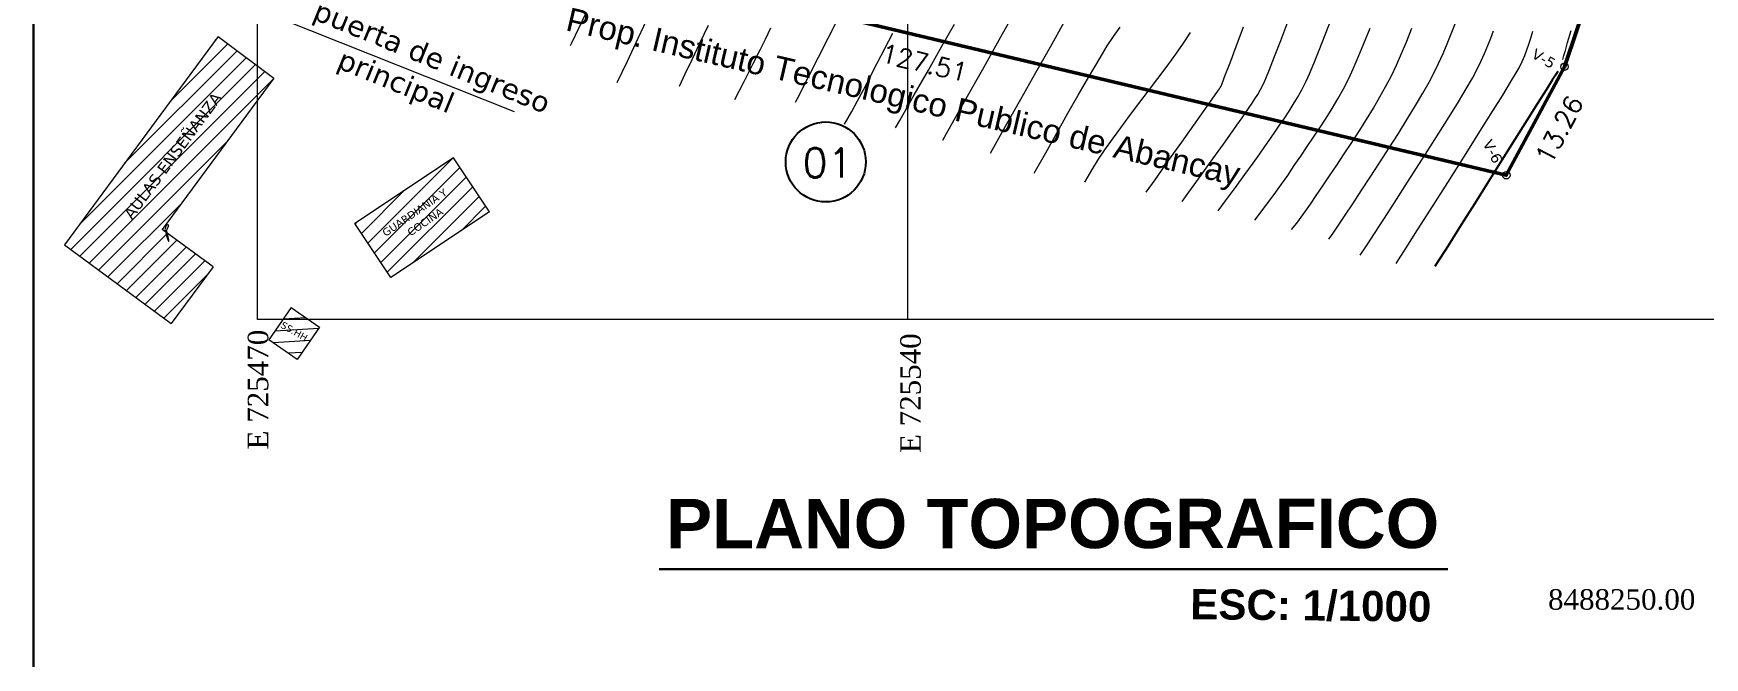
# Model space of a CAD drawing. Header units: metres. Extents: x 717911 to 838331, y 8495011 to 8501478.
# Drawn here: x 837811 to 837990.9, y 8496142.8 to 8496210 of the extents above; entities that cross this region are included whole.
import ezdxf

# ---------------------------------------------------------------- set-up
doc = ezdxf.new("R2010")
doc.units = ezdxf.units.M
doc.linetypes.add('DASHDOT', pattern=[25.4, 12.7, -6.35, 0, -6.35])
doc.linetypes.add('HIDDEN2', pattern=[4.7625, 3.175, -1.5875])
for name, color, linetype, lineweight in [('0.09', 161, 'Continuous', 9), ('1-blanco', 7, 'Continuous', 25), ('A-ACOTACION', 7, 'Continuous', 9), ('ACERO LONG', 211, 'Continuous', 35), ('Cimientos', 1, 'Continuous', 50), ('COORD', 7, 'Continuous', 0), ('EICers.Inodoros', 190, 'Continuous', 0), ('lotes', 2, 'Continuous', 13), ('Structural - Grid_Pen_No__15', 214, 'Continuous', 25), ('TEXTO', 7, 'Continuous', 0), ('tuberia-agua', 132, 'DASHDOT', 25), ('vanos', 145, 'Continuous', 9)]:
    doc.layers.add(name, color=color, linetype=linetype, lineweight=lineweight)
for name, color, linetype in [('AMBIENTA', 6, 'Continuous'), ('C-TOPO-MAJR', 9, 'Continuous'), ('GRILLA', 7, 'Continuous'), ('SOMBREADO', 7, 'Continuous')]:
    doc.layers.add(name, color=color, linetype=linetype)
doc.layers.add('C-TOPO-MINR-N', color=7, linetype='Continuous', lineweight=0, true_color=0x346a34)
doc.styles.add('2mm', font='verdana.ttf', dxfattribs={"height": 8})
doc.styles.add('L120', font='times.ttf', dxfattribs={"height": 3})
doc.styles.add('NUMERACION', font='verdana.ttf', dxfattribs={"height": 2.5})
doc.styles.get("Standard").update_dxf_attribs({"font": 'simplex.shx'})
pattern_1 = [(45, (38747.1969, -1561.5767), (-0.86999999854, 0.86999999854), [])]

msp = doc.modelspace()

# ---------------------------------------------------------------- hatches: boundary and pattern name
at = {"layer": '0.09', "lineweight": 0}
h = msp.add_hatch(dxfattribs=at)
h.set_pattern_fill('JIS_WOOD', color=256, scale=1.74)
h.set_pattern_definition(pattern_1)
h.paths.add_polyline_path([(837814.374, 8496187.218), (837825.882, 8496178.734), (837830.385, 8496184.842), (837824.904, 8496188.883), (837832.863, 8496199.678), (837836.915, 8496205.173), (837830.91, 8496209.646), (837826.858, 8496204.15)])
h = msp.add_hatch(dxfattribs=at)
h.set_pattern_fill('JIS_WOOD', color=256, scale=1.74)
h.set_pattern_definition(pattern_1)
h.paths.add_polyline_path([(837856.254, 8496196.586), (837845.629, 8496189.52), (837849.505, 8496183.691), (837860.13, 8496190.757)])

# ---------------------------------------------------------------- linework, layer by layer
for p, q in [((837837.947, 8496179.245, -1927.508), (837840.319, 8496179.398, -1927.508)), ((837837.051, 8496177.953, -1927.508), (837841.78, 8496178.26, -1927.508)), ((837836.837, 8496176.707, -1927.508), (837840.883, 8496176.969, -1927.508)), ((837838.434, 8496175.577, -1927.508), (837839.987, 8496175.678, -1927.508))]:
    msp.add_line(p, q, dxfattribs=at)
at = {"layer": '0.09', "lineweight": 0, "flags": 128}
for points, elevation in [([(837830.91, 8496209.646), (837826.858, 8496204.15), (837814.374, 8496187.218)], -9.62), ([(837830.91, 8496209.646), (837836.915, 8496205.173)], -9.62), ([(837836.915, 8496205.173), (837832.863, 8496199.678), (837824.904, 8496188.883)], -9.62), ([(837856.254, 8496196.586), (837845.629, 8496189.52)], -4.037), ([(837860.13, 8496190.757), (837856.254, 8496196.586)], -4.037), ([(837860.13, 8496190.757), (837849.505, 8496183.691)], -4.037), ([(837830.385, 8496184.842), (837824.904, 8496188.883)], -9.608), ([(837849.505, 8496183.691), (837845.629, 8496189.52)], -4.986), ([(837814.374, 8496187.218), (837825.882, 8496178.734)], -9.62), ([(837830.385, 8496184.842), (837825.882, 8496178.734)], -9.608), ([(837838.791, 8496180.459), (837836.388, 8496176.998)], -7.375), ([(837838.791, 8496180.459), (837841.838, 8496178.344)], -7.375), ([(837841.838, 8496178.344), (837839.435, 8496174.883)], -7.375), ([(837839.435, 8496174.883), (837836.388, 8496176.998)], -7.367)]:
    msp.add_lwpolyline(points, dxfattribs=dict(at, elevation=elevation))
at = {"layer": 'A-ACOTACION', "lineweight": 30, "flags": 128}
msp.add_lwpolyline([(837811.039, 8496336.937), (838331.239, 8496336.937), (838331.239, 8495954.437), (837811.039, 8495954.437), (837811.039, 8496336.937)], dxfattribs=at)
at = {"layer": 'AMBIENTA', "lineweight": 0, "elevation": 0.963, "flags": 128}
msp.add_lwpolyline([(837862.837, 8496201.519), (837837.738, 8496211.505)], dxfattribs=at)
at = {"layer": 'C-TOPO-MAJR', "color": 9, "linetype": 'Continuous', "lineweight": -3, "elevation": 15, "flags": 128}
msp.add_lwpolyline([(837975.133, 8496205.896), (837975.059, 8496205.78), (837974.878, 8496205.491), (837974.523, 8496204.927), (837973.909, 8496203.952), (837972.944, 8496202.419), (837971.798, 8496200.597), (837970.509, 8496198.548), (837969.117, 8496196.337), (837967.662, 8496194.026), (837966.185, 8496191.678), (837964.724, 8496189.357), (837963.319, 8496187.126), (837962.011, 8496185.049), (837961.909, 8496184.887)], dxfattribs=at)
at = {"layer": 'C-TOPO-MINR-N', "lineweight": 5, "elevation": 0.963, "flags": 128}
for points in [[(837835.162, 8496179.185), (837835.162, 8496319.185)], [(837905.162, 8496179.185), (837905.162, 8496319.185)], [(837995.162, 8496179.185), (837835.162, 8496179.185)]]:
    msp.add_lwpolyline(points, dxfattribs=at)
at = {"layer": 'Cimientos', "color": 1, "lineweight": 5}
for centre in [(837975.852, 8496206.393, 0.963), (837969.59, 8496194.706, 1921.926)]:
    msp.add_circle(centre, 0.4, dxfattribs=at)
at = {"layer": 'EICers.Inodoros', "color": 1, "linetype": 'Continuous', "lineweight": 0, "flags": 128}
msp.add_lwpolyline([(837893.086, 8496202.572), (837893.281, 8496202.954), (837894.436, 8496205.219), (837895.548, 8496207.406), (837896.593, 8496209.466), (837897.548, 8496211.352)], dxfattribs=at)
for points, elevation in [([(837918.782, 8496194.945), (837920.011, 8496197.139), (837921.229, 8496199.302), (837922.406, 8496201.379), (837923.512, 8496203.318), (837924.518, 8496205.066), (837925.392, 8496206.569), (837926.106, 8496207.773), (837926.63, 8496208.626), (837927.314, 8496209.659), (837928.023, 8496210.653)], 5), ([(837942.508, 8496189.872), (837942.759, 8496190.203), (837943.711, 8496191.46), (837944.601, 8496192.651), (837945.394, 8496193.742), (837946.056, 8496194.698), (837946.759, 8496195.74), (837947.46, 8496196.768), (837948.156, 8496197.787), (837948.844, 8496198.803), (837949.522, 8496199.821), (837950.185, 8496200.847), (837950.83, 8496201.886), (837951.455, 8496202.943), (837952.056, 8496204.024), (837952.63, 8496205.134), (837953.104, 8496206.147), (837953.654, 8496207.419), (837954.263, 8496208.904), (837954.917, 8496210.554)], 10)]:
    msp.add_lwpolyline(points, dxfattribs=dict(at, elevation=elevation))
at = {"layer": 'GRILLA', "color": 8}
msp.add_circle((837896.333, 8496196.141), 4.309, dxfattribs=at)
at = {"layer": 'SOMBREADO', "color": 0, "linetype": 'Continuous', "lineweight": 50, "elevation": 0.963, "flags": 128}
msp.add_lwpolyline([(837867.186, 8496253.202), (837853.444, 8496233.597), (837845.54, 8496224.222), (837845.54, 8496224.222), (837969.59, 8496194.706), (837969.59, 8496194.706), (837969.59, 8496194.706), (837975.852, 8496206.393), (837982.517, 8496226.268), (837982.067, 8496263.826), (837986.065, 8496290.212), (837986.065, 8496290.212), (837986.065, 8496290.212), (837895.241, 8496301.047), (837894.394, 8496292.732), (837880.917, 8496272.869)], close=True, dxfattribs=at)
at = {"layer": 'Structural - Grid_Pen_No__15', "linetype": 'HIDDEN2', "lineweight": 9, "elevation": 0.963, "flags": 128}
msp.add_lwpolyline([(837867.186, 8496253.202), (837853.444, 8496233.597), (837845.54, 8496224.222), (837845.54, 8496224.222), (837969.59, 8496194.706), (837969.59, 8496194.706), (837969.59, 8496194.706), (837975.852, 8496206.393), (837982.517, 8496226.268), (837982.067, 8496263.826), (837986.065, 8496290.212), (837986.065, 8496290.212), (837986.065, 8496290.212), (837895.241, 8496301.047), (837894.394, 8496292.732), (837880.917, 8496272.869)], close=True, dxfattribs=at)
at = {"layer": 'TEXTO', "lineweight": 30, "elevation": 5839.497, "flags": 128}
msp.add_lwpolyline([(837878.381, 8496152.291), (837963.312, 8496152.291)], dxfattribs=at)
at = {"layer": 'tuberia-agua', "linetype": 'Continuous', "lineweight": 0, "elevation": 15, "flags": 128}
msp.add_lwpolyline([(837975.691, 8496207.169), (837975.723, 8496207.297), (837975.799, 8496207.591), (837975.944, 8496208.123), (837976.186, 8496208.986), (837976.556, 8496210.279)], dxfattribs=at)
at = {"layer": 'vanos', "linetype": 'Continuous', "lineweight": 0, "flags": 128}
for points, elevation in [([(837868.854, 8496208.664), (837868.993, 8496208.958), (837870.492, 8496212.125)], -4), ([(837873.881, 8496204.682), (837874.975, 8496206.996), (837876.142, 8496209.469), (837877.362, 8496212.052)], -3), ([(837908.94, 8496198.498), (837909.327, 8496199.188), (837911.309, 8496202.719), (837913.336, 8496206.319), (837915.371, 8496209.927), (837917.38, 8496213.482)], 3), ([(837880.572, 8496204.293), (837881.21, 8496205.619), (837881.954, 8496207.179), (837882.789, 8496208.938), (837883.698, 8496210.859)], -2), ([(837886.556, 8496202.85), (837887.588, 8496204.883), (837888.498, 8496206.681), (837889.257, 8496208.192), (837889.84, 8496209.364), (837890.435, 8496210.585)], -1), ([(837898.358, 8496200.192), (837899.133, 8496201.583), (837899.745, 8496202.707), (837900.389, 8496203.92), (837901.106, 8496205.288), (837901.881, 8496206.779), (837902.699, 8496208.362), (837903.544, 8496210.007)], 1), ([(837903.841, 8496199.809), (837904.295, 8496200.608), (837905.862, 8496203.36), (837907.388, 8496206.036), (837908.844, 8496208.588), (837910.202, 8496210.966)], 2), ([(837914.072, 8496197.101), (837915.686, 8496199.981), (837917.319, 8496202.885), (837918.938, 8496205.758), (837920.512, 8496208.542), (837922.009, 8496211.181)], 4), ([(837924.208, 8496193.956), (837924.991, 8496195.27), (837925.706, 8496196.426), (837926.389, 8496197.457), (837927.19, 8496198.596), (837928.084, 8496199.821), (837929.045, 8496201.11), (837930.05, 8496202.441), (837931.072, 8496203.791), (837932.088, 8496205.138), (837933.072, 8496206.46), (837934, 8496207.736), (837934.846, 8496208.943), (837935.586, 8496210.059)], 6), ([(837930.833, 8496192.873), (837931.776, 8496194.205), (837933.243, 8496196.279), (837934.651, 8496198.27), (837935.94, 8496200.093), (837937.051, 8496201.663), (837937.922, 8496202.896), (837938.495, 8496203.707), (837938.709, 8496204.01), (837938.8, 8496204.143), (837938.88, 8496204.282), (837939.003, 8496204.601), (837939.335, 8496205.472), (837939.848, 8496206.823), (837940.516, 8496208.583), (837941.311, 8496210.681)], 7), ([(837934.694, 8496191.881), (837935.41, 8496192.88), (837936.741, 8496194.731), (837938, 8496196.481), (837939.129, 8496198.051), (837940.07, 8496199.364), (837940.766, 8496200.342), (837941.158, 8496200.906), (837941.548, 8496201.48), (837941.901, 8496201.991), (837942.228, 8496202.465), (837942.537, 8496202.931), (837942.84, 8496203.418), (837943.145, 8496203.954), (837943.463, 8496204.566), (837943.699, 8496205.106), (837944.102, 8496206.106), (837944.65, 8496207.502), (837945.317, 8496209.23), (837946.081, 8496211.225)], 8), ([(837938.583, 8496190.881), (837939.363, 8496191.941), (837940.441, 8496193.406), (837941.445, 8496194.775), (837942.335, 8496195.997), (837943.069, 8496197.023), (837943.607, 8496197.802), (837944.198, 8496198.675), (837944.743, 8496199.465), (837945.252, 8496200.2), (837945.734, 8496200.903), (837946.198, 8496201.601), (837946.652, 8496202.319), (837947.106, 8496203.083), (837947.568, 8496203.918), (837948.047, 8496204.85), (837948.405, 8496205.631), (837948.879, 8496206.753), (837949.45, 8496208.163), (837950.099, 8496209.81), (837950.807, 8496211.643)], 9), ([(837946.48, 8496188.852), (837947.027, 8496189.554), (837947.806, 8496190.594), (837948.506, 8496191.593), (837949.137, 8496192.533), (837949.83, 8496193.557), (837950.571, 8496194.652), (837951.346, 8496195.804), (837952.144, 8496196.999), (837952.949, 8496198.224), (837953.75, 8496199.465), (837954.532, 8496200.707), (837955.283, 8496201.937), (837955.989, 8496203.142), (837956.637, 8496204.307), (837957.214, 8496205.419), (837957.758, 8496206.562), (837958.314, 8496207.814), (837958.876, 8496209.153), (837959.437, 8496210.556)], 11), ([(837950.48, 8496187.824), (837950.955, 8496188.489), (837951.521, 8496189.338), (837952.229, 8496190.401), (837953.052, 8496191.642), (837953.964, 8496193.023), (837954.938, 8496194.509), (837955.947, 8496196.061), (837956.966, 8496197.643), (837957.968, 8496199.219), (837958.927, 8496200.75), (837959.815, 8496202.202), (837960.608, 8496203.535), (837961.277, 8496204.715), (837961.797, 8496205.703), (837962.3, 8496206.748), (837962.777, 8496207.803), (837963.23, 8496208.866), (837963.661, 8496209.937), (837964.073, 8496211.016)], 12), ([(837953.869, 8496186.087), (837954.551, 8496187.127), (837955.413, 8496188.448), (837956.419, 8496189.996), (837957.532, 8496191.717), (837958.716, 8496193.556), (837959.935, 8496195.46), (837961.152, 8496197.372), (837962.331, 8496199.239), (837963.436, 8496201.006), (837964.429, 8496202.619), (837965.276, 8496204.024), (837965.938, 8496205.164), (837966.381, 8496205.987), (837966.844, 8496206.947), (837967.245, 8496207.831), (837967.596, 8496208.664), (837967.91, 8496209.469), (837968.199, 8496210.271)], 13), ([(837957.735, 8496185.203), (837958.815, 8496186.894), (837960.047, 8496188.829), (837961.387, 8496190.937), (837962.791, 8496193.149), (837964.213, 8496195.396), (837965.61, 8496197.609), (837966.937, 8496199.717), (837968.15, 8496201.652), (837969.203, 8496203.345), (837970.053, 8496204.725), (837970.655, 8496205.724), (837970.965, 8496206.272), (837971.298, 8496206.971), (837971.568, 8496207.601), (837971.797, 8496208.199), (837972.005, 8496208.806), (837972.213, 8496209.461), (837972.443, 8496210.205)], 14)]:
    msp.add_lwpolyline(points, dxfattribs=dict(at, elevation=elevation))
at = {"layer": 'vanos', "linetype": 'Continuous', "lineweight": 0, "elevation": -9, "flags": 128}
msp.add_lwpolyline([(837825.389, 8496188.771), (837825.396, 8496188.819), (837825.425, 8496188.918), (837825.492, 8496189.064), (837825.584, 8496189.232), (837825.625, 8496189.349), (837825.485, 8496189.367), (837825.322, 8496189.304), (837825.273, 8496189.134), (837825.266, 8496188.991), (837825.226, 8496188.923), (837825.192, 8496188.855), (837825.246, 8496188.641), (837825.374, 8496188.197), (837825.519, 8496187.763), (837825.623, 8496187.576), (837825.619, 8496187.739), (837825.529, 8496188.093), (837825.427, 8496188.487), (837825.389, 8496188.771)], close=True, dxfattribs=at)

# ---------------------------------------------------------------- texts
at = {"insert": (837867.834, 8496213.026, -1727.904), "char_height": 2.53757, "width": 78.67405, "attachment_point": 1, "rotation": 346.93998, "style": '2mm'}
msp.add_mtext('{\\fArial|b0|i0|c0|p34; Prop. Instituto Tecnologico Publico de Abancay }', dxfattribs=at)
at = {"layer": '1-blanco', "linetype": 'Continuous', "lineweight": 9, "char_height": 2.20999, "attachment_point": 5, "rotation": 90, "style": 'L120'}
for s, insert in [('\\A1;E 725470', (837835.23, 8496171.635, 0.963)), ('\\A1;E 725540', (837905.47, 8496171.247))]:
    msp.add_mtext(s, dxfattribs=dict(at, insert=insert))
at = {"layer": '1-blanco', "linetype": 'Continuous', "lineweight": 9, "attachment_point": 8}
for s, insert, char_height, rotation in [('{\\fArial|b1|i0|c0|p34;PLANO TOPOGRAFICO}', (837920.762, 8496154.488, 5839.497), 5.30842, 0.01446), ('{\\fArial|b1|i0|c0|p34;ESC: 1/1000}', (837948.53, 8496146.691, 5839.497), 3.24403, 359.39347)]:
    msp.add_mtext(s, dxfattribs=dict(at, insert=insert, char_height=char_height, rotation=rotation))
at = {"layer": '1-blanco', "linetype": 'Continuous', "lineweight": 9, "insert": (837982.008, 8496149.02, 317.066), "char_height": 2.20999, "attachment_point": 5, "style": 'L120'}
msp.add_mtext('\\A1;8488250.00', dxfattribs=at)
at = {"layer": 'ACERO LONG', "color": 0, "linetype": 'Continuous', "lineweight": 9, "char_height": 2, "attachment_point": 5}
for s, insert, rotation in [('127.51', (837906.933, 8496206.809, 0.963), 346.50884), ('13.26', (837975.3, 8496199.63, 0.963), 62.43679)]:
    msp.add_mtext(s, dxfattribs=dict(at, insert=insert, rotation=rotation))
at = {"layer": 'COORD', "lineweight": 30, "insert": (837896.532, 8496196.049), "char_height": 3.136, "width": 4.73664, "attachment_point": 5}
msp.add_mtext('\\A1;01', dxfattribs=at)
at = {"layer": 'lotes', "color": 0, "lineweight": 0, "style": 'NUMERACION'}
for s, height, rotation, p in [('puerta de ingreso ', 2.22512, 337.77095, (837840.972, 8496211.568, 0.963)), (' principal', 2.2251, 337.77095, (837842.675, 8496206.677, 0.963)), ('AULAS ENSEÑANZA ', 1.2194, 53.52521, (837821.651, 8496189.855, 9581.499)), ('GUARDIANIA Y', 0.81293, 34.34047, (837848.949, 8496188.066, 9581.499)), ('COCINA', 0.8129, 34.34047, (837851.641, 8496188.115, 9581.499)), ('SS.HH', 0.7377, 330.26041, (837837.574, 8496178.361, 8695.299))]:
    msp.add_text(s, height=height, rotation=rotation, dxfattribs=at).set_placement(p)
at = {"layer": 'lotes', "color": 1, "lineweight": 5, "style": 'NUMERACION'}
for s, rotation, p in [('V-5', 329.93425, (837972.208, 8496207.428, 14058.822)), ('V-6', 298.13815, (837967.008, 8496198.146, 14058.822))]:
    msp.add_text(s, height=1.1291, rotation=rotation, dxfattribs=at).set_placement(p)

doc.saveas('drawing.dxf')
